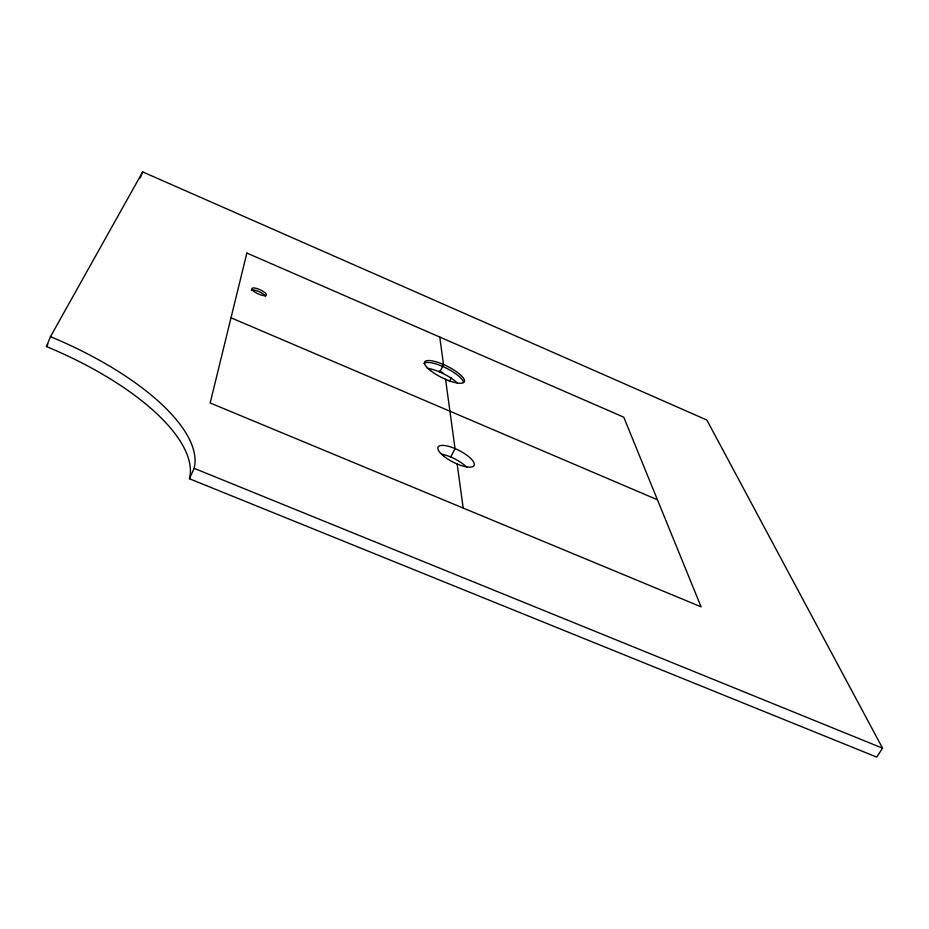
<?xml version="1.0" encoding="UTF-8"?>
<svg xmlns="http://www.w3.org/2000/svg" width="929" height="929" viewBox="0 0 929 929"><rect width="100%" height="100%" fill="white"/><g stroke="black" fill="none" stroke-linecap="round" stroke-linejoin="round"><path stroke-width="1.39" d="M189.458 478.749L194.149 468.332L194.904 464.035A196.809 75.899 20.8 0 0 51.2 336.96L50.468 336.67L46.45 346.575L47.182 346.865A196.333 76.944 20.7 0 1 190.236 474.394L189.458 478.749L876.732 757.1L882.55 748.17L706.853 420.036L142.671 171.9L50.468 336.67M140.198 177.938L142.671 171.9M439.789 372.053L443.516 364.528L439.754 337.053M449.404 381.552L451.273 377.824M450.762 456.998L455.047 448.568L445.548 379.311M46.45 346.575L47.855 344.044M194.149 468.332L882.55 748.17M231.007 317.799L657.43 499.756M438.987 371.019L442.854 372.68M457.161 463.989L463.199 508.058M427.27 368.267A22.11 6.375 26.5 0 1 457.416 383.096M441.856 454.223A20.194 6.642 27 0 1 466.904 467.415M251.306 290.173A7.989 2.288 24.4 0 1 258.657 291.462A7.989 2.288 24.4 0 1 265.45 296.2M424.03 363.494A22.133 6.306 26.5 0 1 445.154 367.582A22.133 6.306 26.5 0 1 463.513 382.33M246.859 253.048L210.163 402.977L701.093 606.846L623.754 417.179L246.859 253.048M431.253 371.17A22.145 6.271 26.5 0 0 464.117 382.074A22.145 6.271 26.5 0 0 438.093 362.449A22.145 6.271 26.5 0 0 431.253 371.17M253.687 291.218A7.989 2.276 24.4 0 0 266.135 295.457A7.989 2.276 24.4 0 0 257.681 288.78A7.989 2.276 24.4 0 0 253.687 291.218M444.062 456.406A20.241 6.549 27 0 0 473.999 465.626A20.241 6.549 27 0 0 450.112 446.768A20.241 6.549 27 0 0 444.062 456.406"/></g></svg>
